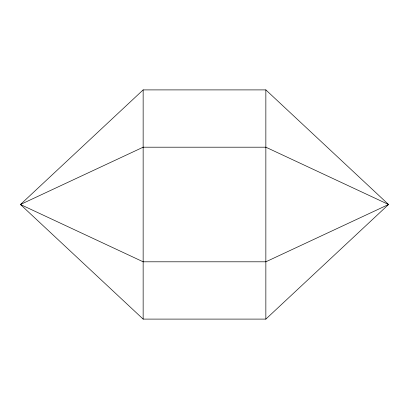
<?xml version="1.0" encoding="UTF-8"?>
<svg xmlns="http://www.w3.org/2000/svg" width="409" height="409" viewBox="0 0 409 409"><rect width="100%" height="100%" fill="white"/><g stroke="black" fill="none" stroke-linecap="round" stroke-linejoin="round"><path stroke-width="0.61" d="M143.15 89.898L20.45 204.5L143.15 319.102L265.85 319.102L388.55 204.5L265.85 89.898L143.15 89.898L143.15 319.102M265.85 89.898L265.85 319.102M143.15 147.199L20.45 204.5L143.15 261.801L265.85 261.801L388.55 204.5L265.85 147.199L143.15 147.199"/></g></svg>
